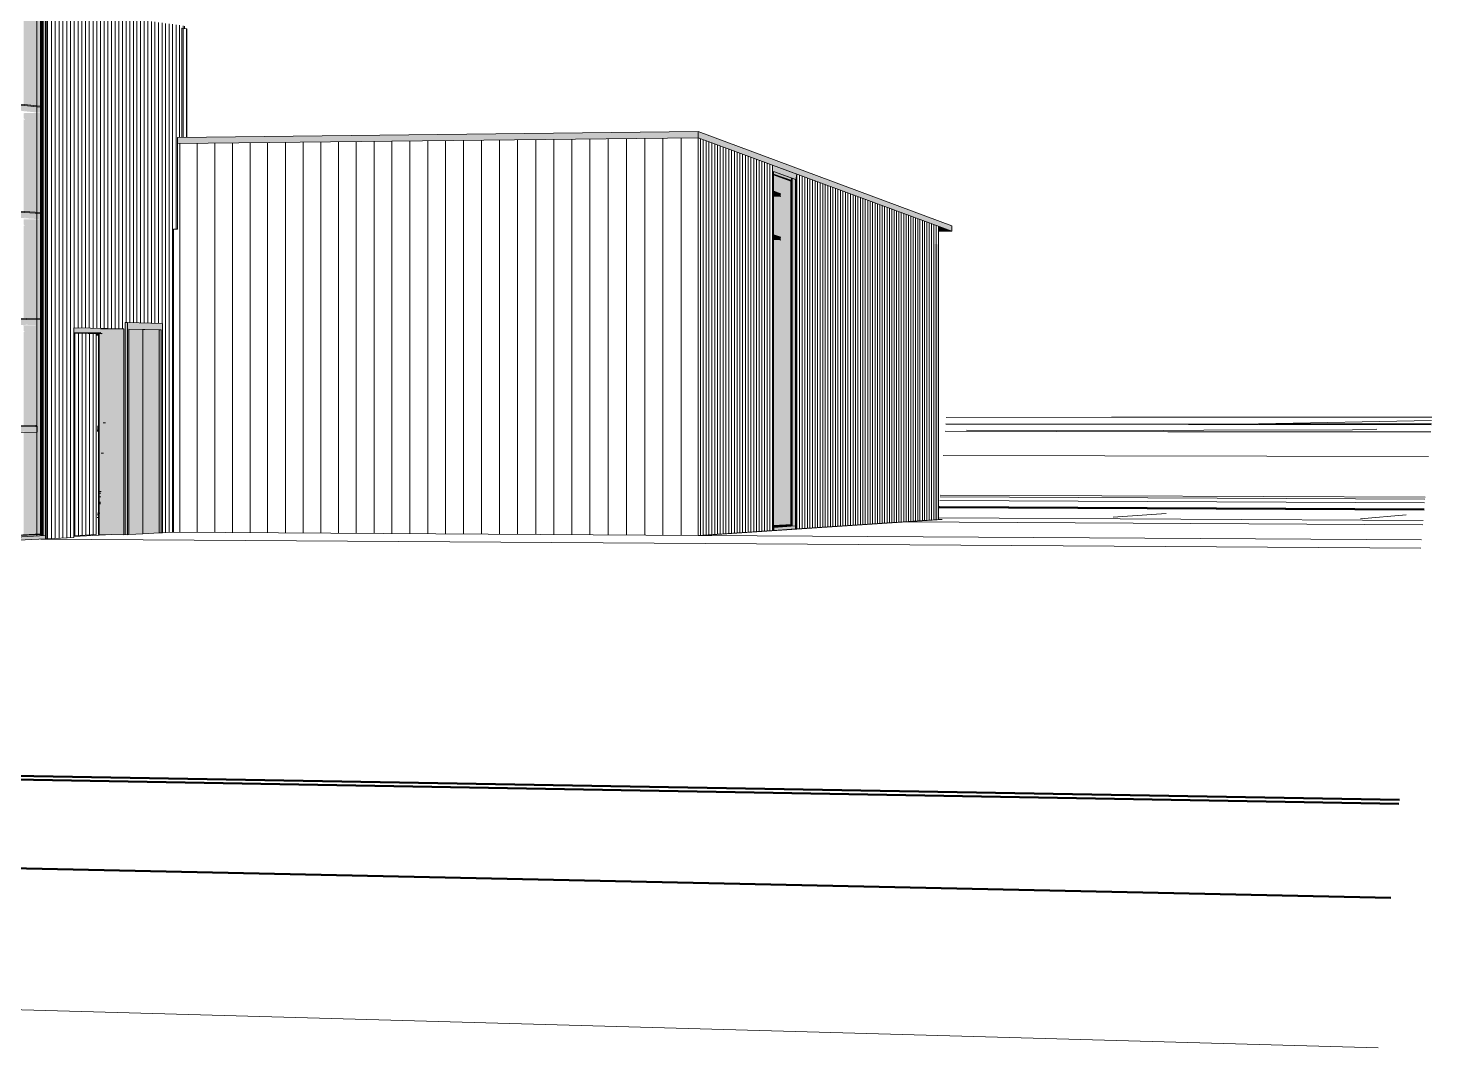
# Model space of a CAD drawing. Header units: inches. Extents: x 31213 to 31218, y -65 to 66.
# Drawn here: x 31217.9049 to 31218.059, y 65.9282 to 66.0401 of the extents above; entities that cross this region are included whole.
import ezdxf

# ---------------------------------------------------------------- set-up
doc = ezdxf.new("R2010")
doc.units = ezdxf.units.IN
doc.header["$MEASUREMENT"] = 0
for name, pattern in [('Center 1_4_', [0.53125, 0.25, -0.09375, 0.09375, -0.09375]), ('Hidden', [0.28125, 0.1875, -0.09375]), ('IMPORT-HIDDEN _3_', [2.109375, 1.40625, -0.703125])]:
    doc.linetypes.add(name, pattern=pattern)
for name, color, linetype, lineweight in [('A-DETL', 90, 'Continuous', 9), ('A-DOOR', 31, 'Continuous', 13), ('A-DOOR-FRAM', 31, 'Continuous', 9), ('A-GLAZ-CURT', 52, 'Continuous', 9), ('A-GLAZ-CWMG', 51, 'Continuous', 9), ('A-PROP-SBCK', 71, 'Hidden', 50), ('A-ROOF', 132, 'Continuous', 13), ('A-WALL', 113, 'Continuous', 13), ('A-WALL-PATT', 111, 'Continuous', 13), ('BMP', 80, 'Continuous', 9), ('C-BLDG-PADS', 91, 'Continuous', 9), ('C-TOPO', 7, 'Continuous', 9), ('Conc', 7, 'Continuous', 9), ('CONT-EX10', 180, 'IMPORT-HIDDEN _3_', 9), ('CONT-EX2', 240, 'IMPORT-HIDDEN _3_', 9), ('EOP-EX', 125, 'Continuous', 9), ('EOP-PR', 4, 'Continuous', 9), ('L-SITE-WALL', 31, 'Continuous', 13), ('PAINT', 190, 'Continuous', 9), ('PROP', 3, 'Center 1_4_', 9), ('S-BEAM', 12, 'Continuous', 9)]:
    doc.layers.add(name, color=color, linetype=linetype, lineweight=lineweight)

# ---------------------------------------------------------------- blocks, each defined once
blk = doc.blocks.new('FP_86-Looking South West')
at = {"layer": 'A-WALL-PATT', "lineweight": 9}
for p, q in [((-31659.9184, 66.02807), (-31659.9184, 66.04003)), ((-31659.91802, 66.02808), (-31659.91802, 66.03998))]:
    blk.add_line(p, q, dxfattribs=at)
blk = doc.blocks.new('FP_98-Looking South West')
at = {"layer": 'A-WALL-PATT', "lineweight": 9}
for p, q in [((-31659.85105, 65.98512), (-31659.85105, 66.02404)), ((-31659.85076, 65.98514), (-31659.85076, 66.02394)), ((-31659.85047, 65.98516), (-31659.85047, 66.02383)), ((-31659.85019, 65.98518), (-31659.85019, 66.02372)), ((-31659.8499, 65.9852), (-31659.8499, 66.02362)), ((-31659.84962, 65.98522), (-31659.84962, 66.02351)), ((-31659.84933, 65.98524), (-31659.84933, 66.02341)), ((-31659.84905, 65.98526), (-31659.84905, 66.02331)), ((-31659.84877, 65.98528), (-31659.84877, 66.0232)), ((-31659.84849, 65.9853), (-31659.84849, 66.0231)), ((-31659.84821, 65.98531), (-31659.84821, 66.02299)), ((-31659.84793, 65.98533), (-31659.84793, 66.02289)), ((-31659.84765, 65.98535), (-31659.84765, 66.02279)), ((-31659.84737, 65.98537), (-31659.84737, 66.02268)), ((-31659.84709, 65.98539), (-31659.84709, 66.02258)), ((-31659.84681, 65.98541), (-31659.84681, 66.02248)), ((-31659.84654, 65.98543), (-31659.84654, 66.02238)), ((-31659.84626, 65.98544), (-31659.84626, 66.02228)), ((-31659.84599, 65.98546), (-31659.84599, 66.02217)), ((-31659.84571, 65.98548), (-31659.84571, 66.02207)), ((-31659.84544, 65.9855), (-31659.84544, 66.02197)), ((-31659.84517, 65.98552), (-31659.84517, 66.02187)), ((-31659.84489, 65.98554), (-31659.84489, 66.02177)), ((-31659.84462, 65.98555), (-31659.84462, 66.02167)), ((-31659.84435, 65.98557), (-31659.84435, 66.02157)), ((-31659.84408, 65.98559), (-31659.84408, 66.02147)), ((-31659.84381, 65.98561), (-31659.84381, 66.02137)), ((-31659.84354, 65.98563), (-31659.84354, 66.02127)), ((-31659.84327, 65.98564), (-31659.84327, 66.02117)), ((-31659.84301, 65.98566), (-31659.84301, 66.02107)), ((-31659.84274, 65.98568), (-31659.84274, 66.02098)), ((-31659.84247, 65.9857), (-31659.84247, 66.02088)), ((-31659.84221, 65.98571), (-31659.84221, 66.02078)), ((-31659.84194, 65.98573), (-31659.84194, 66.02068)), ((-31659.84168, 65.98575), (-31659.84168, 66.02058)), ((-31659.84142, 65.98577), (-31659.84142, 66.02049)), ((-31659.84115, 65.98579), (-31659.84115, 66.02039)), ((-31659.84089, 65.9858), (-31659.84089, 66.02029)), ((-31659.84063, 65.98582), (-31659.84063, 66.0202)), ((-31659.84037, 65.98584), (-31659.84037, 66.0201)), ((-31659.84011, 65.98586), (-31659.84011, 66.02)), ((-31659.83985, 65.98587), (-31659.83985, 66.01991)), ((-31659.83959, 65.98589), (-31659.83959, 66.01981)), ((-31659.83933, 65.98591), (-31659.83933, 66.01972)), ((-31659.83907, 65.98592), (-31659.83907, 66.01962)), ((-31659.83881, 65.98594), (-31659.83881, 66.01953)), ((-31659.83856, 65.98596), (-31659.83856, 66.01943)), ((-31659.8383, 65.98598), (-31659.8383, 66.01934)), ((-31659.83805, 65.98599), (-31659.83805, 66.01924)), ((-31659.83779, 65.98601), (-31659.83779, 66.01915)), ((-31659.83754, 65.98603), (-31659.83754, 66.01906)), ((-31659.83728, 65.98604), (-31659.83728, 66.01896)), ((-31659.83703, 65.98606), (-31659.83703, 66.01887)), ((-31659.83678, 65.98608), (-31659.83678, 66.01878)), ((-31659.83653, 65.98609), (-31659.83653, 66.01868)), ((-31659.83628, 65.98611), (-31659.83628, 66.01859)), ((-31659.83603, 65.98613), (-31659.83603, 66.0185)), ((-31659.83578, 65.98614), (-31659.83578, 66.01841)), ((-31659.83553, 66.01831), (-31659.83553, 66.01831))]:
    blk.add_line(p, q, dxfattribs=at)
blk = doc.blocks.new('FP_99-Looking South West')
at = {"layer": 'A-WALL-PATT', "lineweight": 9}
for p, q in [((-31659.91492, 65.98473), (-31659.91492, 66.02745)), ((-31659.91299, 65.98472), (-31659.91299, 66.02747)), ((-31659.91105, 65.98471), (-31659.91105, 66.02749)), ((-31659.90912, 65.9847), (-31659.90912, 66.02751)), ((-31659.90718, 65.98468), (-31659.90718, 66.02753)), ((-31659.90524, 65.98467), (-31659.90524, 66.02756)), ((-31659.90329, 65.98466), (-31659.90329, 66.02758)), ((-31659.90135, 65.98465), (-31659.90135, 66.0276)), ((-31659.89939, 65.98464), (-31659.89939, 66.02762)), ((-31659.89744, 65.98462), (-31659.89744, 66.02764)), ((-31659.89548, 65.98461), (-31659.89548, 66.02766)), ((-31659.89352, 65.9846), (-31659.89352, 66.02769)), ((-31659.89156, 65.98459), (-31659.89156, 66.02771)), ((-31659.88959, 65.98457), (-31659.88959, 66.02773)), ((-31659.88762, 65.98456), (-31659.88762, 66.02775)), ((-31659.88565, 65.98455), (-31659.88565, 66.02778)), ((-31659.88367, 65.98454), (-31659.88367, 66.0278)), ((-31659.8817, 65.98453), (-31659.8817, 66.02782)), ((-31659.87971, 65.98451), (-31659.87971, 66.02784)), ((-31659.87773, 65.9845), (-31659.87773, 66.02786)), ((-31659.87574, 65.98449), (-31659.87574, 66.02789)), ((-31659.87375, 65.98448), (-31659.87375, 66.02791)), ((-31659.87175, 65.98446), (-31659.87175, 66.02793)), ((-31659.86975, 65.98445), (-31659.86975, 66.02795)), ((-31659.86775, 65.98444), (-31659.86775, 66.02798)), ((-31659.86575, 65.98443), (-31659.86575, 66.028)), ((-31659.91877, 65.98476), (-31659.91877, 66.0274)), ((-31659.91684, 65.98475), (-31659.91684, 66.02742))]:
    blk.add_line(p, q, dxfattribs=at)
blk = doc.blocks.new('FP_100-Looking South West')
at = {"layer": 'A-WALL-PATT', "lineweight": 9}
for p, q in [((-31659.93285, 65.98406), (-31659.93285, 66.04232)), ((-31659.93243, 65.98408), (-31659.93243, 66.04227)), ((-31659.93201, 65.9841), (-31659.93201, 66.04221)), ((-31659.93159, 65.98413), (-31659.93159, 66.04215)), ((-31659.93117, 65.98415), (-31659.93117, 66.04209)), ((-31659.93076, 65.98417), (-31659.93076, 66.04203)), ((-31659.93034, 66.00719), (-31659.93034, 66.04198)), ((-31659.92993, 66.00718), (-31659.92993, 66.04192)), ((-31659.92952, 66.00717), (-31659.92952, 66.04186)), ((-31659.9291, 66.00716), (-31659.9291, 66.0418)), ((-31659.92869, 66.00715), (-31659.92869, 66.04175)), ((-31659.92828, 66.00714), (-31659.92828, 66.04169)), ((-31659.92788, 66.00713), (-31659.92788, 66.04163)), ((-31659.92747, 66.00726), (-31659.92747, 66.04158)), ((-31659.92706, 66.00711), (-31659.92706, 66.04152)), ((-31659.92666, 66.0071), (-31659.92666, 66.04146)), ((-31659.92625, 66.00709), (-31659.92625, 66.04141)), ((-31659.92585, 66.00708), (-31659.92585, 66.04135)), ((-31659.92545, 66.00707), (-31659.92545, 66.0413)), ((-31659.92505, 66.00706), (-31659.92505, 66.04124)), ((-31659.92465, 66.00776), (-31659.92465, 66.04118)), ((-31659.92425, 66.00775), (-31659.92425, 66.04113)), ((-31659.92385, 66.00774), (-31659.92385, 66.04107)), ((-31659.92346, 66.00773), (-31659.92346, 66.04102)), ((-31659.92306, 66.00772), (-31659.92306, 66.04096)), ((-31659.92267, 66.00771), (-31659.92267, 66.04091)), ((-31659.92228, 66.0077), (-31659.92228, 66.04085)), ((-31659.92188, 66.00769), (-31659.92188, 66.0408)), ((-31659.92149, 66.00768), (-31659.92149, 66.04075)), ((-31659.9211, 66.00767), (-31659.9211, 66.04069)), ((-31659.92071, 66.00766), (-31659.92071, 66.04064)), ((-31659.92033, 65.98472), (-31659.92033, 66.04058)), ((-31659.91994, 65.98474), (-31659.91994, 66.04053)), ((-31659.91955, 65.98476), (-31659.91955, 66.04048)), ((-31659.91917, 66.01801), (-31659.91917, 66.04042)), ((-31659.91878, 66.02807), (-31659.91878, 66.04037)), ((-31659.9184, 66.04003), (-31659.9184, 66.04032)), ((-31659.92747, 66.00712), (-31659.92747, 66.00726))]:
    blk.add_line(p, q, dxfattribs=at)
blk = doc.blocks.new('FP_101-Looking South West')
at = {"layer": 'A-WALL-PATT', "lineweight": 9}
blk.add_line((-31659.93446, 65.98433), (-31659.93446, 66.07828), dxfattribs=at)
blk = doc.blocks.new('FP_109-Looking South West')
at = {"layer": 'A-WALL-PATT', "lineweight": 9}
for p, q in [((-31659.86164, 65.98442), (-31659.86164, 66.02795)), ((-31659.86132, 65.98444), (-31659.86132, 66.02784)), ((-31659.86101, 65.98446), (-31659.86101, 66.02772)), ((-31659.8607, 65.98448), (-31659.8607, 66.0276)), ((-31659.86038, 65.9845), (-31659.86038, 66.02749)), ((-31659.86007, 65.98452), (-31659.86007, 66.02737)), ((-31659.85976, 65.98454), (-31659.85976, 66.02726)), ((-31659.85945, 65.98456), (-31659.85945, 66.02714)), ((-31659.85914, 65.98458), (-31659.85914, 66.02703)), ((-31659.85883, 65.98461), (-31659.85883, 66.02692)), ((-31659.85853, 65.98463), (-31659.85853, 66.0268)), ((-31659.85822, 65.98465), (-31659.85822, 66.02669)), ((-31659.85791, 65.98467), (-31659.85791, 66.02658)), ((-31659.85761, 65.98469), (-31659.85761, 66.02646)), ((-31659.8573, 65.98471), (-31659.8573, 66.02635)), ((-31659.857, 65.98473), (-31659.857, 66.02624)), ((-31659.8567, 65.98475), (-31659.8567, 66.02613)), ((-31659.85639, 65.98477), (-31659.85639, 66.02602)), ((-31659.85609, 65.98479), (-31659.85609, 66.0259)), ((-31659.85579, 65.98481), (-31659.85579, 66.02579)), ((-31659.85549, 65.98483), (-31659.85549, 66.02568)), ((-31659.85519, 65.98485), (-31659.85519, 66.02557)), ((-31659.8549, 65.98487), (-31659.8549, 66.02546)), ((-31659.8546, 65.98489), (-31659.8546, 66.02535)), ((-31659.8543, 65.98491), (-31659.8543, 66.02524)), ((-31659.85401, 65.98493), (-31659.85401, 66.02513)), ((-31659.85371, 66.02502), (-31659.85371, 66.02503))]:
    blk.add_line(p, q, dxfattribs=at)
blk = doc.blocks.new('FP_110-Looking South West')
at = {"layer": 'A-WALL-PATT', "lineweight": 9}
blk.add_line((-31659.86374, 65.98441), (-31659.86374, 66.02802), dxfattribs=at)
blk = doc.blocks.new('FP_111-Looking South West')
at = {"layer": 'A-DOOR', "lineweight": 9}
for p, q in [((-31659.93029, 65.98438), (-31659.93029, 66.00659)), ((-31659.92988, 65.9844), (-31659.92988, 66.00658)), ((-31659.92947, 65.98442), (-31659.92947, 66.00657)), ((-31659.92906, 65.98444), (-31659.92906, 66.00656)), ((-31659.92866, 65.98446), (-31659.92866, 66.00655)), ((-31659.92825, 65.98448), (-31659.92825, 66.00655))]:
    blk.add_line(p, q, dxfattribs=at)

msp = doc.modelspace()

# ---------------------------------------------------------------- hatches: boundary and pattern name
at = {"layer": 'A-DOOR', "lineweight": 5}
msp.add_hatch(color=256, dxfattribs=at).paths.add_polyline_path([(31217.916, 65.98451), (31217.91753, 65.98459), (31217.91753, 66.00701), (31217.916, 66.00704), (31217.916, 65.98594)], flags=0)
at = {"layer": 'A-DOOR'}
msp.add_hatch(color=256, dxfattribs=at).paths.add_polyline_path([(31217.91753, 65.98459), (31217.9193, 65.98468), (31217.91927, 66.00697), (31217.91753, 66.00701), (31217.91753, 65.98594)], flags=0)
at = {"layer": 'A-DOOR-FRAM', "lineweight": 5}
for points in [[(31217.91585, 65.98448), (31217.91585, 66.00776), (31217.9156, 66.00776), (31217.9156, 65.98449)], [(31217.91585, 65.98448), (31217.91599, 65.98449), (31217.91599, 66.00705), (31217.91954, 66.00697), (31217.91954, 65.98468), (31217.91968, 65.98468), (31217.91968, 66.00766), (31217.91585, 66.00776), (31217.91585, 65.98594)], [(31217.91274, 65.9845), (31217.91274, 66.00653), (31217.91265, 66.0065), (31217.91265, 65.9845)], [(31217.91954, 65.98468), (31217.91954, 66.00697), (31217.9193, 66.00696), (31217.9193, 65.98468)]]:
    msp.add_hatch(color=256, dxfattribs=at).paths.add_polyline_path(points, flags=0)
at = {"layer": 'A-GLAZ-CWMG', "lineweight": 5}
h = msp.add_hatch(color=256, dxfattribs=at)
h.paths.add_polyline_path([(31217.90632, 65.98436), (31217.90639, 65.98438), (31217.90639, 65.98451), (31217.90632, 65.98451), (31217.90632, 65.98438)], flags=0)
h.paths.add_polyline_path([(31217.90639, 65.98457), (31217.90639, 66.04301), (31217.9063, 66.043), (31217.90632, 65.98457)], flags=0)
for points in [[(31217.90632, 65.98436), (31217.90651, 65.98438), (31217.90651, 66.04298), (31217.90632, 66.04297), (31217.90632, 65.98438)], [(31217.90683, 65.98405), (31217.90684, 65.98405), (31217.90684, 66.04298), (31217.90651, 66.04297), (31217.90651, 65.98437), (31217.90683, 65.98438)], [(31217.90688, 65.98403), (31217.90703, 65.98404), (31217.90703, 66.04299), (31217.90688, 66.04301), (31217.90688, 65.98594)], [(31217.98663, 65.98495), (31217.98674, 65.98495), (31217.98674, 66.02434), (31217.98663, 66.02502), (31217.98663, 65.98597)], [(31217.98918, 66.02344), (31217.98928, 66.02405), (31217.98663, 66.02502), (31217.98674, 66.02434), (31217.98779, 66.02395)], [(31217.98866, 66.02328), (31217.98871, 66.02361), (31217.98674, 66.02433), (31217.98674, 66.02398), (31217.98822, 66.02344)], [(31217.98872, 66.02327), (31217.98873, 66.02333), (31217.98674, 66.02403), (31217.98674, 66.024), (31217.98826, 66.02344)], [(31217.98864, 66.02327), (31217.98864, 66.0233), (31217.9878, 66.02358)], [(31217.98866, 65.98541), (31217.98878, 65.98544), (31217.98878, 66.02358), (31217.98871, 66.02361), (31217.98866, 66.02328), (31217.98866, 65.98544)], [(31217.98915, 66.02344), (31217.98915, 66.02345), (31217.98873, 66.0236)], [(31217.98927, 65.98512), (31217.98927, 66.02394), (31217.98915, 66.02344), (31217.98878, 66.02358), (31217.98878, 65.98542), (31217.98915, 65.98544), (31217.98915, 65.98512)], [(31217.98918, 65.98512), (31217.98928, 65.98512), (31217.98928, 66.02405), (31217.98918, 66.02344), (31217.98918, 65.986)], [(31217.90684, 65.98405), (31217.90688, 65.98405), (31217.90684, 65.98594)], [(31217.89111, 65.98374), (31217.90639, 65.98451), (31217.90639, 65.98457), (31217.89111, 65.9838)], [(31217.89111, 65.98325), (31217.89114, 65.98325), (31217.89116, 65.98358), (31217.90632, 65.98438), (31217.90632, 65.98456), (31217.89111, 65.98379)], [(31217.89115, 65.98321), (31217.90683, 65.98403), (31217.90683, 65.98438), (31217.89115, 65.98358)], [(31217.90639, 65.98436), (31217.9064, 65.98438), (31217.90639, 65.98438)], [(31217.98674, 65.98544), (31217.98872, 65.98557), (31217.98872, 65.98562), (31217.98674, 65.9855), (31217.98674, 65.98544)], [(31217.98676, 65.98496), (31217.98915, 65.98512), (31217.98915, 65.98544), (31217.98676, 65.98529)], [(31217.98872, 65.98542), (31217.98873, 65.98544), (31217.98872, 65.98544)]]:
    msp.add_hatch(color=256, dxfattribs=at).paths.add_polyline_path(points, flags=0)
h = msp.add_hatch(color=256, dxfattribs=at)
h.paths.add_polyline_path([(31217.98865, 65.98541), (31217.98872, 65.98544), (31217.98872, 65.98557), (31217.98865, 65.98556), (31217.98865, 65.98544)], flags=0)
h.paths.add_polyline_path([(31217.98872, 65.98562), (31217.98872, 66.02327), (31217.98864, 66.02327), (31217.98865, 65.98562)], flags=0)
h = msp.add_hatch(color=256, dxfattribs=at)
h.paths.add_polyline_path([(31217.98674, 65.98501), (31217.98675, 65.98501), (31217.98674, 65.98513)], flags=0)
h.paths.add_polyline_path([(31217.98674, 65.98529), (31217.98865, 65.98544), (31217.98865, 65.98561), (31217.98674, 65.98549), (31217.98674, 65.98544)], flags=0)
at = {"layer": 'A-ROOF', "lineweight": 5}
for points in [[(31217.92133, 66.0274), (31217.97845, 66.02804), (31217.97845, 66.02872), (31217.92133, 66.02806)], [(31218.00629, 66.01777), (31218.00629, 66.01837), (31217.97845, 66.02872), (31217.97845, 66.02804), (31218.00542, 66.01809)], [(31218.00482, 66.01776), (31218.00629, 66.01777), (31218.00482, 66.01831), (31218.00482, 66.01793)]]:
    msp.add_hatch(color=256, dxfattribs=at).paths.add_polyline_path(points, flags=0)
at = {"layer": 'L-SITE-WALL', "lineweight": 5}
h = msp.add_hatch(color=256, dxfattribs=at)
h.paths.add_polyline_path([(31217.90683, 65.98405), (31217.90684, 65.98405), (31217.90684, 66.04238), (31217.90651, 66.04237), (31217.90651, 65.98437), (31217.90683, 65.98438)], flags=0)
h.paths.add_polyline_path([(31217.90446, 65.98448), (31217.9063, 65.98457), (31217.9063, 66.00742), (31217.90446, 66.00742), (31217.90446, 66.00685), (31217.90459, 66.00671), (31217.90446, 66.00671), (31217.90446, 65.99647), (31217.90579, 65.99648), (31217.90593, 65.99637), (31217.90591, 65.99575), (31217.90589, 65.99575), (31217.90446, 65.99573), (31217.90446, 65.98456)], flags=0)
h.paths.add_polyline_path([(31217.9063, 66.00815), (31217.9063, 66.01909), (31217.90446, 66.01907), (31217.90446, 66.01851), (31217.90459, 66.01837), (31217.90446, 66.01837), (31217.90446, 66.0082), (31217.9063, 66.00816)], flags=0)
h.paths.add_polyline_path([(31217.9063, 66.01982), (31217.9063, 66.03075), (31217.90446, 66.03073), (31217.90446, 66.03016), (31217.90459, 66.03002), (31217.90446, 66.03004), (31217.90446, 66.01994), (31217.9063, 66.01982)], flags=0)
h.paths.add_polyline_path([(31217.9063, 66.03148), (31217.9063, 66.04237), (31217.90446, 66.04234), (31217.90446, 66.04182), (31217.90459, 66.04168), (31217.90446, 66.0417), (31217.90446, 66.03168), (31217.9063, 66.03149)], flags=0)
for points in [[(31217.90707, 65.98404), (31217.90707, 66.04238), (31217.90703, 66.04238), (31217.90703, 65.98404)], [(31218.00442, 65.98614), (31218.00477, 65.98616), (31218.00477, 66.01635), (31218.00442, 66.01638), (31218.00442, 65.98616)], [(31217.91545, 65.98448), (31217.91544, 66.00706), (31217.91292, 66.00705), (31217.91292, 66.00665), (31217.91305, 66.00654), (31217.91274, 66.00653), (31217.91274, 65.98449), (31217.91544, 65.98448)]]:
    msp.add_hatch(color=256, dxfattribs=at).paths.add_polyline_path(points, flags=0)
h = msp.add_hatch(color=256, dxfattribs=at)
h.paths.add_polyline_path([(31217.98928, 65.98512), (31217.98927, 66.02394), (31217.98915, 66.02344), (31217.98878, 66.02358), (31217.98878, 65.98542), (31217.98915, 65.98544), (31217.98915, 65.98513)], flags=0)
h.paths.add_polyline_path([(31217.98675, 65.9855), (31217.98864, 65.98562), (31217.98862, 66.02328), (31217.98675, 66.02397), (31217.98675, 66.02216), (31217.98752, 66.02189), (31217.98752, 66.02158), (31217.98675, 66.02157), (31217.98675, 66.01738), (31217.98752, 66.01712), (31217.98752, 66.01681), (31217.98675, 66.01681), (31217.98675, 65.98561)], flags=0)
at = {"layer": 'S-BEAM', "lineweight": 5}
h = msp.add_hatch(color=256, dxfattribs=at)
h.paths.add_polyline_path([(31217.9063, 66.03138), (31217.9063, 66.03149), (31217.89111, 66.03305), (31217.89111, 66.03294), (31217.90624, 66.03139)], flags=0)
h.paths.add_polyline_path([(31217.80398, 66.04189), (31217.80398, 66.04202), (31217.77616, 66.04488), (31217.77616, 66.04474), (31217.8039, 66.04189)], flags=0)
h.paths.add_polyline_path([(31217.65481, 66.05719), (31217.65481, 66.05738), (31217.60112, 66.0629), (31217.60112, 66.0627), (31217.6547, 66.0572)], flags=0)
h = msp.add_hatch(color=256, dxfattribs=at)
h.paths.add_polyline_path([(31217.90644, 66.0308), (31217.90644, 66.03137), (31217.9064, 66.03137), (31217.9064, 66.0308)], flags=0)
h.paths.add_polyline_path([(31217.9063, 66.03081), (31217.9063, 66.03138), (31217.89111, 66.03294), (31217.89111, 66.03234), (31217.90445, 66.031)], flags=0)
h.paths.add_polyline_path([(31217.80426, 66.04109), (31217.80426, 66.04186), (31217.80412, 66.04187), (31217.80412, 66.04111)], flags=0)
h.paths.add_polyline_path([(31217.80398, 66.04112), (31217.80398, 66.04189), (31217.77616, 66.04474), (31217.77616, 66.04392), (31217.80341, 66.04118)], flags=0)
h.paths.add_polyline_path([(31217.65481, 66.05615), (31217.65481, 66.05719), (31217.60112, 66.0627), (31217.60112, 66.06156), (31217.65434, 66.0562)], flags=0)
h = msp.add_hatch(color=256, dxfattribs=at)
h.paths.add_polyline_path([(31217.90632, 66.03076), (31217.90632, 66.03081), (31217.89111, 66.03232), (31217.89111, 66.03229), (31217.90445, 66.03095)], flags=0)
h.paths.add_polyline_path([(31217.80398, 66.04105), (31217.80401, 66.04112), (31217.77616, 66.04391), (31217.77616, 66.04385), (31217.80384, 66.04107)], flags=0)
h.paths.add_polyline_path([(31217.65481, 66.05606), (31217.65481, 66.05615), (31217.60112, 66.06156), (31217.60112, 66.06146), (31217.65462, 66.05608)], flags=0)
h = msp.add_hatch(color=256, dxfattribs=at)
h.paths.add_polyline_path([(31217.9063, 66.01971), (31217.9063, 66.01982), (31217.89111, 66.0208), (31217.89111, 66.02069), (31217.90624, 66.01972)], flags=0)
h.paths.add_polyline_path([(31217.80398, 66.02631), (31217.80398, 66.02645), (31217.77616, 66.02825), (31217.77616, 66.0281), (31217.8039, 66.02631)], flags=0)
h.paths.add_polyline_path([(31217.65481, 66.03593), (31217.65481, 66.03612), (31217.60112, 66.0396), (31217.60112, 66.03939), (31217.6547, 66.03593)], flags=0)
h = msp.add_hatch(color=256, dxfattribs=at)
h.paths.add_polyline_path([(31217.90644, 66.01913), (31217.90644, 66.0197), (31217.9064, 66.01971), (31217.9064, 66.01913)], flags=0)
h.paths.add_polyline_path([(31217.9063, 66.01914), (31217.9063, 66.01971), (31217.89111, 66.02069), (31217.89111, 66.02009), (31217.90445, 66.01926)], flags=0)
h.paths.add_polyline_path([(31217.80426, 66.02553), (31217.80426, 66.02629), (31217.80412, 66.0263), (31217.80412, 66.02554)], flags=0)
h.paths.add_polyline_path([(31217.80398, 66.02555), (31217.80398, 66.02631), (31217.77616, 66.0281), (31217.77616, 66.02729), (31217.80341, 66.02558)], flags=0)
h.paths.add_polyline_path([(31217.65481, 66.03488), (31217.65481, 66.03593), (31217.60112, 66.03939), (31217.60112, 66.03824), (31217.65434, 66.03491)], flags=0)
h = msp.add_hatch(color=256, dxfattribs=at)
h.paths.add_polyline_path([(31217.90632, 66.01909), (31217.90632, 66.01914), (31217.89111, 66.02007), (31217.89111, 66.02004), (31217.90445, 66.01921)], flags=0)
h.paths.add_polyline_path([(31217.80398, 66.02548), (31217.80401, 66.02554), (31217.77616, 66.02727), (31217.77616, 66.02722), (31217.80384, 66.02549)], flags=0)
h.paths.add_polyline_path([(31217.65481, 66.03479), (31217.65481, 66.03488), (31217.60112, 66.03824), (31217.60112, 66.03814), (31217.65462, 66.0348)], flags=0)
for points in [[(31217.98752, 66.02158), (31217.98752, 66.02189), (31217.98675, 66.02216), (31217.98675, 66.02186)], [(31217.98675, 66.02157), (31217.98752, 66.02158), (31217.98675, 66.02186)], [(31217.98752, 66.01681), (31217.98752, 66.01712), (31217.98675, 66.01738), (31217.98675, 66.01707)], [(31217.98675, 66.01681), (31217.98752, 66.01681), (31217.98675, 66.01707)], [(31217.91292, 66.00665), (31217.91292, 66.00705), (31217.91257, 66.00706), (31217.90997, 66.00712), (31217.90997, 66.00671), (31217.91001, 66.00671)], [(31217.91305, 66.00654), (31217.91292, 66.00665), (31217.90997, 66.00671), (31217.90997, 66.00661)], [(31217.91303, 66.00652), (31217.91305, 66.00654), (31217.90997, 66.00659)], [(31217.91241, 66.00648), (31217.91267, 66.0065), (31217.91267, 66.00653), (31217.91241, 66.00654), (31217.91241, 66.0065)], [(31217.91241, 66.00636), (31217.91267, 66.00638), (31217.91267, 66.00648), (31217.91241, 66.00648), (31217.91241, 66.00638)], [(31217.91278, 65.99643), (31217.91278, 65.99647), (31217.91253, 65.99645), (31217.91253, 65.99643)], [(31217.91278, 65.99595), (31217.91278, 65.99643), (31217.91253, 65.99643), (31217.91253, 65.99595)], [(31217.91278, 65.99586), (31217.91278, 65.99595), (31217.91253, 65.99595), (31217.91253, 65.99586)]]:
    msp.add_hatch(color=256, dxfattribs=at).paths.add_polyline_path(points, flags=0)
h = msp.add_hatch(color=256, dxfattribs=at)
h.paths.add_polyline_path([(31217.9063, 66.00804), (31217.9063, 66.00816), (31217.89111, 66.00856), (31217.89111, 66.00844), (31217.90624, 66.00804)], flags=0)
h.paths.add_polyline_path([(31217.80398, 66.01073), (31217.80398, 66.01088), (31217.77616, 66.01163), (31217.77616, 66.01147), (31217.8039, 66.01074)], flags=0)
h.paths.add_polyline_path([(31217.65481, 66.01466), (31217.65481, 66.01486), (31217.60112, 66.01629), (31217.60112, 66.01607), (31217.6547, 66.01466)], flags=0)
h = msp.add_hatch(color=256, dxfattribs=at)
h.paths.add_polyline_path([(31217.90644, 66.00747), (31217.90644, 66.00804), (31217.9064, 66.00804), (31217.9064, 66.00747)], flags=0)
h.paths.add_polyline_path([(31217.9063, 66.00747), (31217.9063, 66.00804), (31217.89111, 66.00844), (31217.89111, 66.00784), (31217.90445, 66.00752)], flags=0)
h.paths.add_polyline_path([(31217.80426, 66.00996), (31217.80426, 66.01073), (31217.80412, 66.01073), (31217.80412, 66.00997)], flags=0)
h.paths.add_polyline_path([(31217.80398, 66.00997), (31217.80398, 66.01073), (31217.77616, 66.01147), (31217.77616, 66.01065), (31217.80341, 66.00998)], flags=0)
h.paths.add_polyline_path([(31217.65481, 66.01361), (31217.65481, 66.01466), (31217.60112, 66.01607), (31217.60112, 66.01492), (31217.65434, 66.01362)], flags=0)
h = msp.add_hatch(color=256, dxfattribs=at)
h.paths.add_polyline_path([(31217.90632, 66.00742), (31217.90632, 66.00747), (31217.89111, 66.00782), (31217.89111, 66.00779), (31217.90445, 66.00747)], flags=0)
h.paths.add_polyline_path([(31217.80398, 66.00991), (31217.80401, 66.00997), (31217.77616, 66.01064), (31217.77616, 66.01058), (31217.80384, 66.00991)], flags=0)
h.paths.add_polyline_path([(31217.65481, 66.01353), (31217.65481, 66.01361), (31217.60112, 66.01492), (31217.60112, 66.01483), (31217.65462, 66.01353)], flags=0)
h = msp.add_hatch(color=256, dxfattribs=at)
h.paths.add_polyline_path([(31217.60112, 65.99275), (31217.65481, 65.99339), (31217.65481, 65.9936), (31217.60112, 65.99299)], flags=0)
h.paths.add_polyline_path([(31217.77616, 65.99483), (31217.80398, 65.99516), (31217.80398, 65.99532), (31217.77616, 65.995)], flags=0)
h.paths.add_polyline_path([(31217.89111, 65.99619), (31217.90593, 65.99637), (31217.90579, 65.99648), (31217.89111, 65.99632)], flags=0)
h = msp.add_hatch(color=256, dxfattribs=at)
h.paths.add_polyline_path([(31217.60112, 65.99161), (31217.65481, 65.99234), (31217.65481, 65.99339), (31217.60112, 65.99275), (31217.60112, 65.99236)], flags=0)
h.paths.add_polyline_path([(31217.77616, 65.99401), (31217.80398, 65.99439), (31217.80398, 65.99516), (31217.77616, 65.99483), (31217.77616, 65.99447)], flags=0)
h.paths.add_polyline_path([(31217.80412, 65.9944), (31217.80426, 65.9944), (31217.80426, 65.99516), (31217.80412, 65.99516), (31217.80412, 65.99447)], flags=0)
h.paths.add_polyline_path([(31217.89111, 65.99559), (31217.90593, 65.99579), (31217.90593, 65.99637), (31217.89111, 65.99619)], flags=0)
h = msp.add_hatch(color=256, dxfattribs=at)
h.paths.add_polyline_path([(31217.60112, 65.99152), (31217.65481, 65.99227), (31217.65481, 65.99234), (31217.60112, 65.9916), (31217.60112, 65.99153)], flags=0)
h.paths.add_polyline_path([(31217.77616, 65.99395), (31217.80401, 65.99436), (31217.80401, 65.99439), (31217.77616, 65.994), (31217.77616, 65.99395)], flags=0)
h.paths.add_polyline_path([(31217.89111, 65.99554), (31217.90593, 65.99577), (31217.90593, 65.99579), (31217.89111, 65.99557), (31217.89111, 65.99554)], flags=0)

# ---------------------------------------------------------------- linework, layer by layer
at = {"layer": 'A-DETL'}
for p, q in [((31217.91269, 65.98924), (31217.91295, 65.98924)), ((31218.00502, 65.98883), (31218.05823, 65.98859)), ((31217.91251, 65.98638), (31217.91277, 65.98638)), ((31218.00073, 65.98589), (31218.05797, 65.98557))]:
    msp.add_line(p, q, dxfattribs=at)
at = {"layer": 'A-DOOR'}
for p, q in [((31217.91239, 66.00654), (31217.91239, 65.9845)), ((31217.91239, 65.9845), (31217.90997, 65.98437))]:
    msp.add_line(p, q, dxfattribs=at)
at = {"layer": 'A-DOOR', "lineweight": 9}
for p, q in [((31217.91753, 66.00701), (31217.916, 66.00704)), ((31217.91753, 66.00701), (31217.91753, 65.98459)), ((31217.9193, 66.00696), (31217.91753, 66.00701)), ((31217.91753, 65.98459), (31217.91753, 66.00701)), ((31217.9193, 65.98468), (31217.9193, 66.00696)), ((31217.916, 65.98451), (31217.91753, 65.98459)), ((31217.91753, 65.98459), (31217.9193, 65.98468))]:
    msp.add_line(p, q, dxfattribs=at)
at = {"layer": 'A-DOOR-FRAM'}
for p, q in [((31217.9156, 65.98449), (31217.9156, 66.00776)), ((31217.91585, 66.00776), (31217.9156, 66.00776)), ((31217.91968, 66.00766), (31217.91585, 66.00776)), ((31217.91585, 66.00776), (31217.91585, 65.98448)), ((31217.91968, 65.98468), (31217.91968, 66.00766)), ((31217.91265, 65.9845), (31217.91265, 66.00653)), ((31217.91599, 66.00705), (31217.91954, 66.00697)), ((31217.91599, 65.98449), (31217.91599, 66.00705)), ((31217.9193, 66.00696), (31217.916, 66.00704)), ((31217.91954, 66.00697), (31217.9193, 66.00696)), ((31217.9193, 65.98468), (31217.9193, 66.00696)), ((31217.91954, 66.00697), (31217.91954, 65.98468)), ((31217.91265, 65.9845), (31217.91274, 65.9845)), ((31217.91585, 65.98448), (31217.9156, 65.98449)), ((31217.91585, 65.98448), (31217.91599, 65.98449)), ((31217.91954, 65.98468), (31217.9193, 65.98468)), ((31217.91954, 65.98468), (31217.91968, 65.98468))]:
    msp.add_line(p, q, dxfattribs=at)
at = {"layer": 'A-GLAZ-CWMG'}
for p, q in [((31217.90639, 66.04301), (31217.90639, 65.98436)), ((31217.9064, 66.043), (31217.9064, 65.98436)), ((31217.9063, 66.04254), (31217.9063, 65.98457)), ((31217.90651, 66.04252), (31217.90651, 65.98436)), ((31217.90684, 66.04245), (31217.90684, 65.98403)), ((31217.90688, 66.04245), (31217.90688, 65.98403)), ((31217.90703, 66.04243), (31217.90703, 65.98404)), ((31217.98663, 66.02502), (31217.98663, 65.98495)), ((31217.98928, 66.02405), (31217.98663, 66.02502)), ((31217.98674, 66.02434), (31217.98674, 65.98495)), ((31217.98918, 66.02344), (31217.98674, 66.02434)), ((31217.98915, 66.02344), (31217.98674, 66.02433)), ((31217.98873, 66.02333), (31217.98674, 66.02405)), ((31217.98872, 66.02327), (31217.98674, 66.024)), ((31217.98864, 66.02327), (31217.98674, 66.02396)), ((31217.98872, 66.02327), (31217.98864, 66.02327)), ((31217.98864, 65.98562), (31217.98864, 66.02327)), ((31217.98864, 66.02327), (31217.98872, 66.02327)), ((31217.98871, 66.02361), (31217.98867, 66.02335)), ((31217.98867, 66.02335), (31217.98871, 66.02361)), ((31217.98873, 66.02333), (31217.98872, 66.02327)), ((31217.98872, 66.02327), (31217.98873, 66.02333)), ((31217.98872, 65.98542), (31217.98872, 66.02327)), ((31217.98873, 65.98542), (31217.98873, 66.02333)), ((31217.98878, 65.98542), (31217.98878, 66.02358)), ((31217.98918, 66.02344), (31217.98915, 66.02344)), ((31217.98915, 65.98544), (31217.98915, 66.02344)), ((31217.98915, 66.02344), (31217.98918, 66.02344)), ((31217.98928, 66.02405), (31217.98918, 66.02344)), ((31217.98918, 66.02344), (31217.98928, 66.02405)), ((31217.98918, 65.98512), (31217.98918, 66.02344)), ((31217.98928, 65.98512), (31217.98928, 66.02405)), ((31217.90639, 65.98457), (31217.89111, 65.9838)), ((31217.90639, 65.98451), (31217.89111, 65.98374)), ((31217.90683, 65.98438), (31217.89115, 65.98358)), ((31217.9063, 65.98457), (31217.90639, 65.98457)), ((31217.90632, 65.98451), (31217.90632, 65.98435)), ((31217.90639, 65.98457), (31217.90639, 65.98451)), ((31217.9068, 65.98438), (31217.90683, 65.98438)), ((31217.90683, 65.98438), (31217.90683, 65.98403)), ((31217.98674, 65.98495), (31217.98663, 65.98495)), ((31217.98676, 65.98529), (31217.98673, 65.98529)), ((31217.98673, 65.98527), (31217.98675, 65.98527)), ((31217.98674, 65.9855), (31217.98872, 65.98562)), ((31217.98674, 65.98544), (31217.98872, 65.98557)), ((31217.98675, 65.98527), (31217.98675, 65.98497)), ((31217.98676, 65.98529), (31217.98915, 65.98544)), ((31217.98676, 65.98496), (31217.98676, 65.98529)), ((31217.98676, 65.98496), (31217.98915, 65.98512)), ((31217.98864, 65.98562), (31217.98872, 65.98562)), ((31217.98865, 65.98556), (31217.98865, 65.98541)), ((31217.98872, 65.98562), (31217.98872, 65.98557)), ((31217.98912, 65.98544), (31217.98915, 65.98544)), ((31217.98915, 65.98544), (31217.98915, 65.98512)), ((31217.98918, 65.98512), (31217.98915, 65.98512)), ((31217.98928, 65.98512), (31217.98918, 65.98512)), ((31217.90683, 65.98403), (31217.89115, 65.98321)), ((31217.90688, 65.98403), (31217.90684, 65.98403)), ((31217.90703, 65.98404), (31217.90688, 65.98403))]:
    msp.add_line(p, q, dxfattribs=at)
at = {"layer": 'A-PROP-SBCK', "linetype": 'Continuous'}
for p, q in [((31217.91261, 65.98795), (31217.91286, 65.98795)), ((31218.00492, 65.98749), (31218.05811, 65.98723)), ((31218.05536, 65.95495), (31216.93675, 65.97454)), ((31218.05448, 65.94463), (31216.93725, 65.96869)), ((31218.0554, 65.95539), (31217.53281, 65.96446))]:
    msp.add_line(p, q, dxfattribs=at)
at = {"layer": 'A-ROOF'}
for p, q in [((31217.92133, 66.02806), (31217.97845, 66.02872)), ((31217.92133, 66.02806), (31217.92133, 66.0274)), ((31217.97845, 66.02804), (31217.92133, 66.0274)), ((31217.97845, 66.02872), (31218.00629, 66.01837)), ((31217.97845, 66.02872), (31217.97845, 66.02804)), ((31218.00629, 66.01777), (31217.98663, 66.02502)), ((31218.00629, 66.01837), (31218.00629, 66.01777)), ((31218.00482, 66.01776), (31218.00629, 66.01777))]:
    msp.add_line(p, q, dxfattribs=at)
at = {"layer": 'A-WALL'}
msp.add_line((31217.90658, 66.04245), (31217.90658, 65.98437), dxfattribs=at)
at = {"layer": 'BMP'}
for p, q in [((31218.03788, 65.9966), (31218.00562, 65.99665)), ((31217.91287, 65.98805), (31217.91261, 65.98805)), ((31217.91287, 65.98796), (31217.91261, 65.98796)), ((31218.05811, 65.98724), (31218.00492, 65.9875)), ((31218.05812, 65.98733), (31218.00493, 65.98759))]:
    msp.add_line(p, q, dxfattribs=at)
at = {"layer": 'C-BLDG-PADS'}
for p, q in [((31217.91278, 65.98667), (31217.91253, 65.98667)), ((31217.97885, 65.9844), (31218.00523, 65.98616)), ((31218.00523, 65.98616), (31218.00482, 65.98617)), ((31217.97847, 65.9844), (31217.97885, 65.9844))]:
    msp.add_line(p, q, dxfattribs=at)
at = {"layer": 'C-TOPO'}
for p, q in [((31217.91321, 65.99342), (31217.91295, 65.99342)), ((31218.05861, 65.99306), (31218.00536, 65.99319)), ((31217.91253, 65.98667), (31217.91278, 65.98667)), ((31217.91278, 65.98667), (31217.91253, 65.98667)), ((31218.00523, 65.98616), (31217.97885, 65.9844)), ((31217.97885, 65.9844), (31218.00523, 65.98616)), ((31218.00482, 65.98617), (31218.00523, 65.98616)), ((31218.00523, 65.98616), (31218.00482, 65.98617)), ((31217.91411, 65.98449), (31217.90996, 65.98427)), ((31217.90996, 65.98427), (31217.91411, 65.98449)), ((31217.97885, 65.9844), (31217.97847, 65.9844)), ((31217.97847, 65.9844), (31217.97885, 65.9844))]:
    msp.add_line(p, q, dxfattribs=at)
at = {"layer": 'Conc'}
for p, q in [((31218.03995, 65.99665), (31218.05894, 65.99702)), ((31218.05891, 65.99663), (31218.04003, 65.99665)), ((31217.91279, 65.98683), (31217.91254, 65.98683)), ((31218.05801, 65.98604), (31218.00483, 65.98633))]:
    msp.add_line(p, q, dxfattribs=at)
at = {"layer": 'CONT-EX10', "linetype": 'Continuous'}
for p, q in [((31218.00556, 65.99583), (31218.03, 65.99578)), ((31218.02949, 65.9959), (31218.00792, 65.99594)), ((31218.03393, 65.99596), (31218.02949, 65.9959)), ((31218.03, 65.99578), (31218.04973, 65.99578)), ((31218.05027, 65.996), (31218.03393, 65.99596)), ((31218.04973, 65.99578), (31218.05884, 65.99577)), ((31218.05292, 65.99606), (31218.05027, 65.996))]:
    msp.add_line(p, q, dxfattribs=at)
at = {"layer": 'CONT-EX2', "linetype": 'Continuous'}
for p, q in [((31218.02381, 65.99737), (31218.00568, 65.99734)), ((31218.04454, 65.99737), (31218.02381, 65.99737)), ((31218.05897, 65.99736), (31218.04454, 65.99737))]:
    msp.add_line(p, q, dxfattribs=at)
at = {"layer": 'EOP-EX'}
for p, q in [((31217.91268, 65.98903), (31217.91293, 65.98903)), ((31218.00501, 65.98862), (31218.05821, 65.98838))]:
    msp.add_line(p, q, dxfattribs=at)
at = {"layer": 'EOP-PR'}
for p, q in [((31218.03855, 65.99662), (31218.00563, 65.99666)), ((31218.03995, 65.99665), (31218.03855, 65.99662)), ((31217.91286, 65.98794), (31217.91261, 65.98795)), ((31218.05811, 65.98722), (31218.00492, 65.98749)), ((31217.97885, 65.9844), (31218.05783, 65.98391)), ((31218.05775, 65.983), (31217.90633, 65.984))]:
    msp.add_line(p, q, dxfattribs=at)
at = {"layer": 'L-SITE-WALL'}
for p, q in [((31217.90707, 66.04238), (31217.90707, 65.98404)), ((31217.92182, 66.02807), (31217.92182, 66.04004)), ((31217.92182, 66.04004), (31217.92235, 66.03997)), ((31217.92211, 66.04), (31217.92211, 66.04029)), ((31217.92235, 66.03997), (31217.92235, 66.02808)), ((31217.98663, 66.02502), (31217.97845, 66.02804)), ((31217.97845, 66.02804), (31217.97845, 65.9844)), ((31217.92133, 66.0274), (31217.92133, 66.01801)), ((31217.98663, 65.98495), (31217.98663, 66.02502)), ((31217.98928, 66.02405), (31217.98928, 65.98512)), ((31218.00482, 65.98616), (31218.00482, 66.01831)), ((31217.92133, 66.01801), (31217.92088, 66.01801)), ((31217.92088, 66.01801), (31217.92088, 65.98476)), ((31217.90996, 65.98419), (31217.90996, 66.00719)), ((31217.90996, 66.00719), (31217.91545, 66.00706)), ((31217.91274, 65.98449), (31217.91274, 66.00653)), ((31217.91292, 66.00705), (31217.91544, 66.00706)), ((31217.91545, 66.00706), (31217.91545, 65.98448)), ((31217.916, 66.00704), (31217.9193, 66.00696)), ((31217.9193, 66.00696), (31217.9193, 65.98468)), ((31217.98928, 65.98512), (31218.00482, 65.98616)), ((31217.91545, 65.98448), (31217.91274, 65.98449)), ((31217.91545, 65.98448), (31217.9156, 65.98449)), ((31217.91968, 65.9847), (31217.92088, 65.98476)), ((31217.92088, 65.98476), (31217.97845, 65.9844)), ((31217.97847, 65.9844), (31217.98663, 65.98495)), ((31217.90707, 65.98404), (31217.90701, 65.98404)), ((31217.90707, 65.98404), (31217.90996, 65.98419))]:
    msp.add_line(p, q, dxfattribs=at)
at = {"layer": 'PAINT'}
for p, q in [((31218.02983, 65.98681), (31218.02401, 65.98639)), ((31218.05616, 65.98667), (31218.05113, 65.98624))]:
    msp.add_line(p, q, dxfattribs=at)
at = {"layer": 'PROP', "linetype": 'Continuous'}
for p, q in [((31217.91342, 65.99674), (31217.91316, 65.99674)), ((31218.0589, 65.99655), (31218.00562, 65.99662)), ((31217.91265, 65.98865), (31217.91291, 65.98865)), ((31218.00497, 65.98822), (31218.05817, 65.98797)), ((31218.05308, 65.92818), (31216.93804, 65.95934))]:
    msp.add_line(p, q, dxfattribs=at)
at = {"layer": 'S-BEAM'}
for p, q in [((31217.89111, 66.03305), (31217.9063, 66.03149)), ((31217.89111, 66.03294), (31217.9063, 66.03138)), ((31217.98752, 66.02189), (31217.98675, 66.02216)), ((31217.98752, 66.02158), (31217.98675, 66.02186)), ((31217.89111, 66.0208), (31217.9063, 66.01982)), ((31217.89111, 66.02069), (31217.9063, 66.01971)), ((31217.98675, 66.01738), (31217.98752, 66.01712)), ((31217.98752, 66.01681), (31217.98675, 66.01707)), ((31217.89111, 66.00856), (31217.9063, 66.00816)), ((31217.89111, 66.00844), (31217.9063, 66.00804)), ((31217.90997, 66.00671), (31217.91292, 66.00665)), ((31217.90997, 66.00661), (31217.91305, 66.00654)), ((31217.90997, 66.00659), (31217.91303, 66.00652)), ((31217.91241, 66.00648), (31217.91267, 66.00648)), ((31217.91267, 66.00637), (31217.91241, 66.00636)), ((31217.89111, 65.99632), (31217.90579, 65.99648)), ((31217.89111, 65.99619), (31217.90593, 65.99637)), ((31217.90589, 65.99575), (31217.89111, 65.99554)), ((31217.90579, 65.99648), (31217.90593, 65.99637)), ((31217.90593, 65.99637), (31217.90593, 65.99579)), ((31217.91253, 65.99595), (31217.91278, 65.99595)), ((31217.91278, 65.99586), (31217.91253, 65.99586))]:
    msp.add_line(p, q, dxfattribs=at)
msp.add_polyline3d([(31217.90593, 65.99579, 0), (31217.90593, 65.99577, 0), (31217.90591, 65.99575, 0), (31217.90588, 65.99575, 0)], dxfattribs=at)

# ---------------------------------------------------------------- block references
at = {"layer": 'A-DOOR', "lineweight": 9}
msp.add_blockref('FP_111-Looking South West', (62877.84034, 0), dxfattribs=at)
at = {"layer": 'A-GLAZ-CURT'}
msp.add_blockref('FP_101-Looking South West', (62877.84034, 0), dxfattribs=at)
at = {"layer": 'L-SITE-WALL', "lineweight": 9}
for name in ['FP_100-Looking South West', 'FP_86-Looking South West', 'FP_99-Looking South West', 'FP_110-Looking South West', 'FP_109-Looking South West', 'FP_98-Looking South West']:
    msp.add_blockref(name, (62877.84034, 0), dxfattribs=at)

doc.saveas('drawing.dxf')
